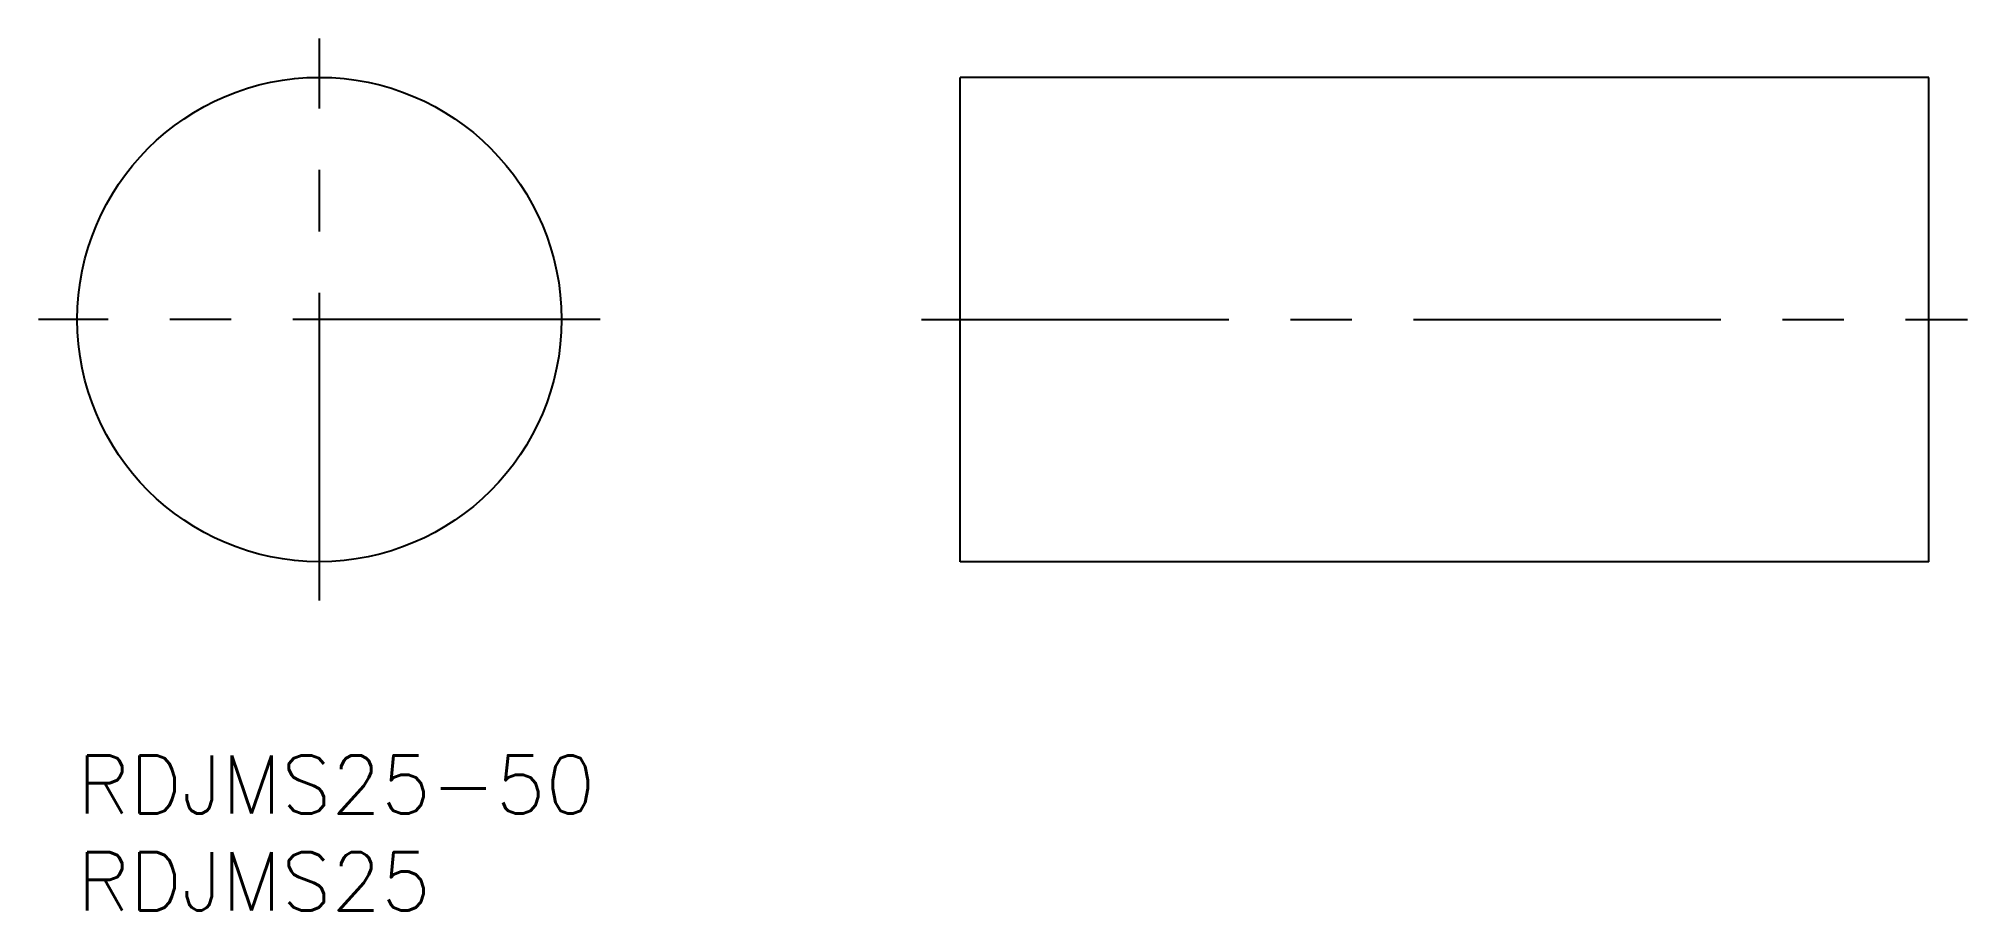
# Model space of a CAD drawing. Extents: x -2 to 97.6, y -8 to 37.
import ezdxf

# ---------------------------------------------------------------- set-up
doc = ezdxf.new("R2010")
doc.units = 0
doc.header["$LTSCALE"] = 0.5
doc.linetypes.add('CENTER', pattern=[50.8, 31.75, -6.35, 6.35, -6.35])
for name, color, linetype in [('MSM_CENTER', 1, 'CENTER'), ('MSM_CONTINUOUS', 7, 'CONTINUOUS'), ('MSM_PART_NUMBER', 7, 'CONTINUOUS')]:
    doc.layers.add(name, color=color, linetype=linetype)
doc.styles.get("Standard").update_dxf_attribs({"font": 'txt.shx', "height": 3, "bigfont": 'bigfont.shx'})

# ---------------------------------------------------------------- blocks, each defined once
blk = doc.blocks.new('*U5')
at = {"layer": 'MSM_PART_NUMBER'}
blk.add_text('RDJMS25-50', height=3, dxfattribs=at).set_placement((0, -3))
blk = doc.blocks.new('*U6')
at = {"layer": 'MSM_PART_NUMBER'}
blk.add_text('RDJMS25', height=3, dxfattribs=at).set_placement((0, -8))

msp = doc.modelspace()

# ---------------------------------------------------------------- linework, layer by layer
at = {"layer": 'MSM_CENTER'}
for p, q in [((12.5, 8), (12.5, 37)), ((27, 22.5), (-2, 22.5)), ((43.587, 22.5), (97.587, 22.5))]:
    msp.add_line(p, q, dxfattribs=at)
at = {"layer": 'MSM_CONTINUOUS'}
for p, q in [((95.587, 35), (45.587, 35)), ((45.587, 10), (45.587, 35)), ((95.587, 10), (95.587, 35)), ((95.587, 10), (45.587, 10))]:
    msp.add_line(p, q, dxfattribs=at)
msp.add_circle((12.5, 22.5), 12.5, dxfattribs=at)

# ---------------------------------------------------------------- block references
for name in ['*U5', '*U6']:
    msp.add_blockref(name, (0, 0), dxfattribs=at)

doc.saveas('drawing.dxf')
